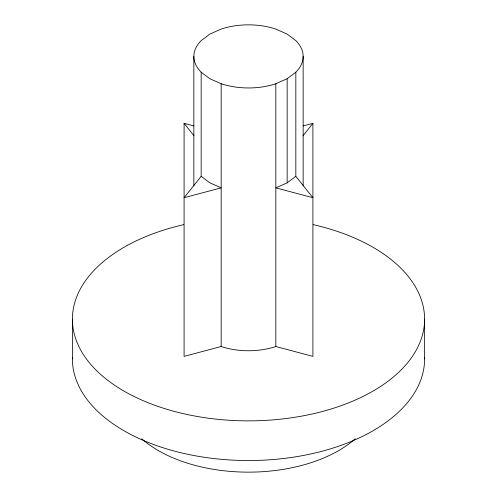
<?xml version="1.0" encoding="UTF-8"?>
<svg xmlns="http://www.w3.org/2000/svg" width="497" height="497" viewBox="0 0 497 497"><rect width="100%" height="100%" fill="white"/><g stroke="black" fill="none" stroke-linecap="round" stroke-linejoin="round"><path stroke-width="0.75" d="M201.167 176.305L184.089 197.713L221.171 187.854L209.852 182.84L201.167 176.305L201.167 72.183A54.651 31.553 0 0 1 201.167 40.63L209.852 34.094L221.171 29.074A54.651 31.553 0 0 1 275.829 29.074L287.148 34.094L295.833 40.63A54.651 31.553 0 0 1 295.833 72.183L295.833 176.305L312.911 197.713L275.829 187.854L287.148 182.84L295.833 176.305M302.946 135.83L312.911 123.343L312.911 356.38L275.829 346.521A54.651 31.553 0 0 1 221.171 346.521L184.089 356.38L184.089 123.343L193.731 125.903M201.167 72.183L209.852 78.719L221.171 83.732A54.651 31.553 0 0 0 275.829 83.732L287.148 78.719L295.833 72.183M303.269 125.903L312.911 123.343M184.089 123.343L194.054 135.83M424.606 319.192L424.606 358.859M303.151 56.403L303.151 185.859M287.148 78.719L287.148 182.84M275.829 83.732L275.829 346.521M221.171 83.732L221.171 346.521M193.849 56.403L193.849 185.859M72.394 319.192L72.394 358.859M355.249 438.801A127.524 73.624 0 0 1 141.751 438.801M424.587 357.349A176.106 101.674 0 0 1 248.5 460.533A176.106 101.674 0 0 1 72.413 357.349M313.253 224.644A176.106 101.674 0 0 1 388.791 380.652A176.106 101.674 0 0 1 108.209 380.652A176.106 101.674 0 0 1 183.747 224.644"/></g></svg>
